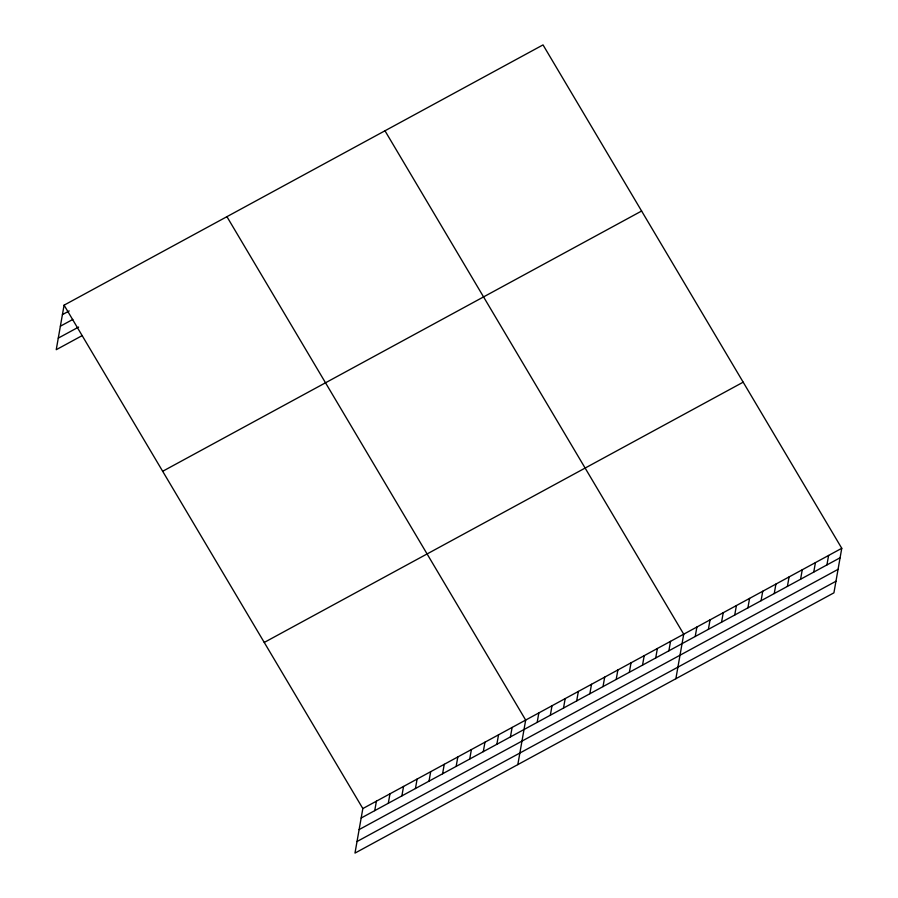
<?xml version="1.0" encoding="UTF-8"?>
<svg xmlns="http://www.w3.org/2000/svg" width="898" height="898" viewBox="0 0 898 898"><rect width="100%" height="100%" fill="white"/><g stroke="black" fill="none" stroke-linecap="round" stroke-linejoin="round"><path stroke-width="1.35" d="M64.084 305.163L362.837 808.559L354.979 853.1L833.916 592.837L841.763 548.296L543.021 44.9L64.084 305.163L56.237 349.704L82.246 335.571M374.735 810.647L376.408 801.184M388.306 803.272L389.979 793.81M401.877 795.909L403.55 786.435M415.448 788.534L417.11 779.06M429.019 781.159L430.681 771.685M442.591 773.784L444.252 764.31M456.15 766.409L457.823 756.935M469.721 759.035L471.394 749.572M483.292 751.66L484.965 742.197M496.863 744.285L498.536 734.822M510.434 736.91L512.107 727.447M517.82 764.613L525.678 720.073L226.925 216.665M537.172 722.385L538.845 712.911M550.339 715.223L552.012 705.761M563.517 708.062L565.179 698.599M576.684 700.911L578.357 691.438M589.851 693.75L591.524 684.287M603.029 686.6L604.691 677.126M616.196 679.438L617.869 669.975M629.363 672.276L631.036 662.814M642.541 665.126L644.203 655.652M655.708 657.965L657.381 648.502M668.875 650.814L670.548 641.34M675.868 678.731L683.715 634.19L384.973 130.782M695.22 636.491L696.893 627.029M708.387 629.341L710.06 619.867M721.565 622.179L723.227 612.717M734.732 615.029L736.405 605.555M747.899 607.867L749.572 598.405M761.077 600.706L762.739 591.243M774.244 593.556L775.917 584.082M787.411 586.394L789.084 576.931M800.589 579.244L802.251 569.77M813.756 572.082L815.429 562.619M826.923 564.921L828.596 555.458M62.422 314.626L69.202 310.933M60.379 326.199L72.817 319.441M58.28 338.119L78.631 327.063M162.673 471.282L641.61 211.019M264.248 642.44L743.174 382.178M362.837 808.559L841.763 548.296M361.164 818.022L840.101 557.77M359.121 829.595L838.059 569.343M357.022 841.527L835.948 581.264"/></g></svg>
